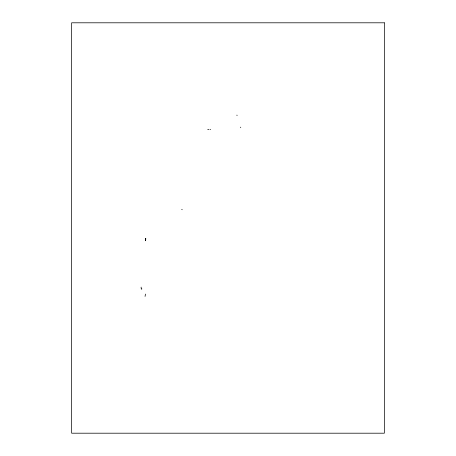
<?xml version="1.0" encoding="UTF-8"?>
<svg xmlns="http://www.w3.org/2000/svg" width="456" height="456" viewBox="0 0 456 456"><rect width="100%" height="100%" fill="white"/><g stroke="black" fill="none" stroke-linecap="round" stroke-linejoin="round"><path stroke-width="0.68" d="M145.777 238.437L145.629 240.751L145.487 238.437M145.054 296.4L145.487 294.08M207.731 129.458L208.894 129.458M210.051 129.458L210.626 129.458M236.687 115.186L237.262 115.254M181.676 209.452L182.257 209.743M240.665 127.138L240.739 127.72M141.719 288.283L141.719 289.446M141.143 287.126L141.143 288.283M384.345 22.8L71.655 22.8L71.655 433.2L384.345 433.2L384.345 22.8"/></g></svg>
